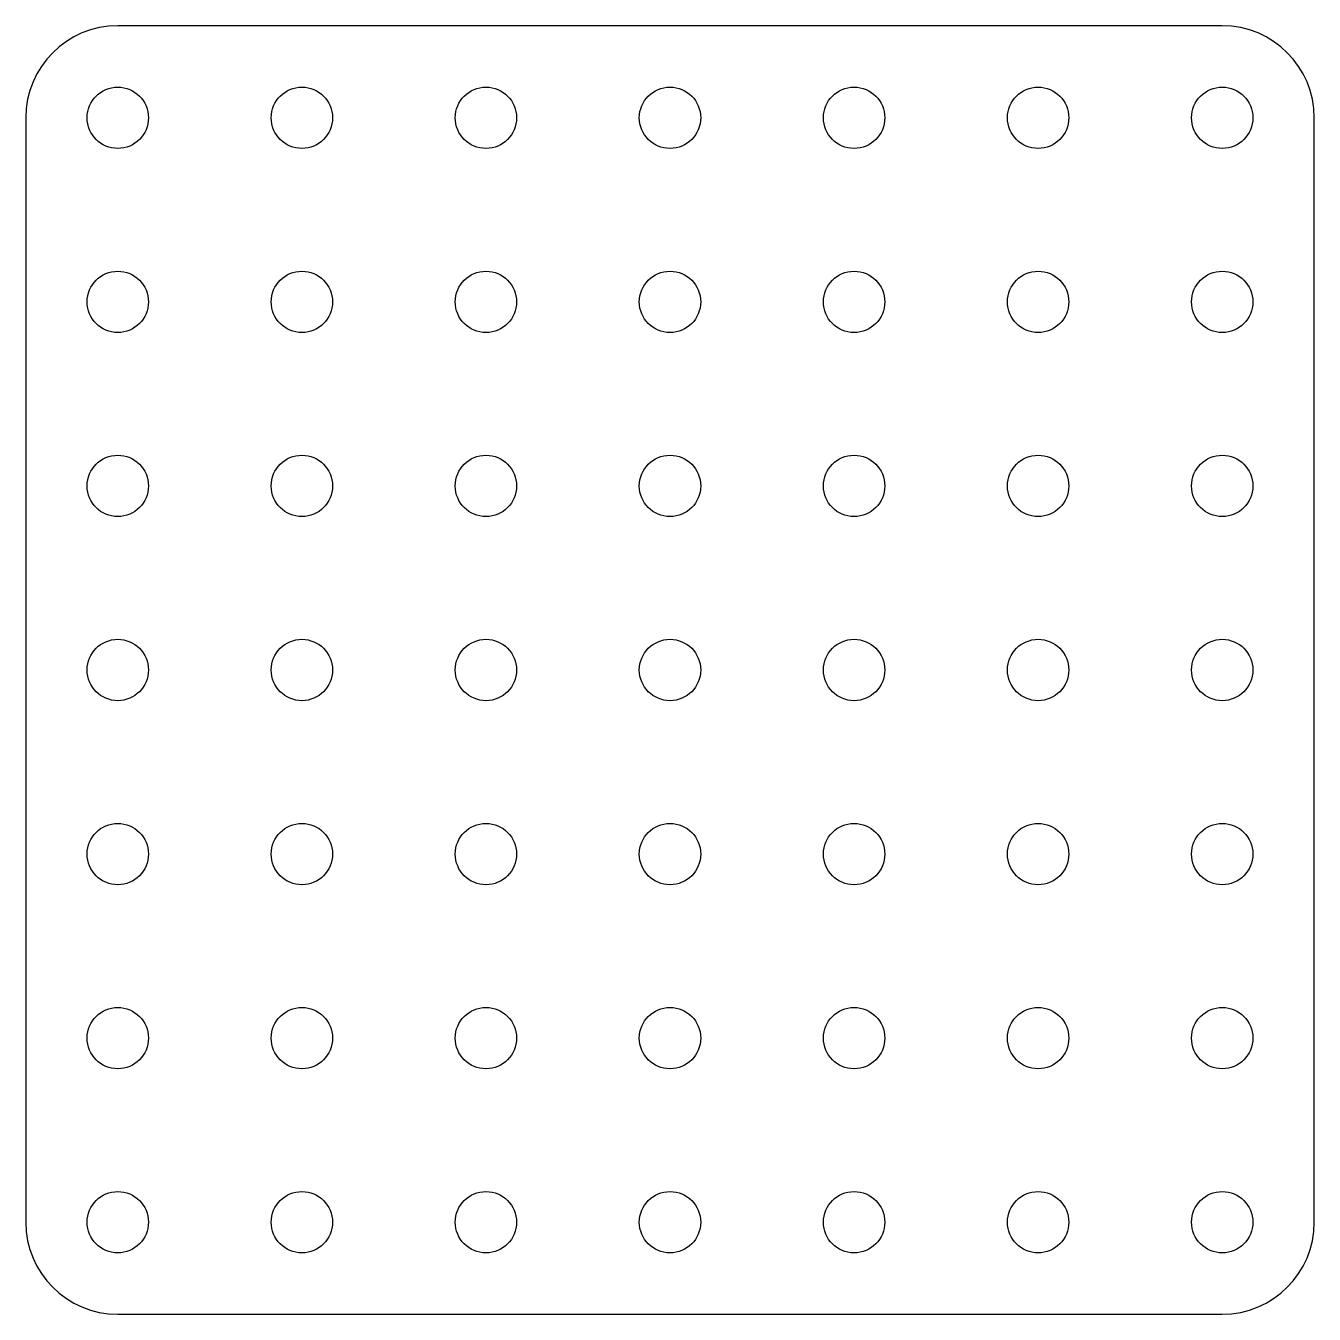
# Model space of a CAD drawing. Header units: millimetres. Extents: x -105.9 to -42.9, y 42.6 to 105.6.
import ezdxf

# ---------------------------------------------------------------- set-up
doc = ezdxf.new("R2010")
doc.units = ezdxf.units.MM
doc.layers.add('Default', color=7, linetype='Continuous')

msp = doc.modelspace()

# ---------------------------------------------------------------- linework, layer by layer
at = {"layer": 'Default', "color": 7, "linetype": 'Continuous'}
for p, q in [((-47.443, 105.557), (-101.443, 105.557)), ((-105.943, 101.057), (-105.943, 47.057)), ((-42.943, 47.057), (-42.943, 101.057)), ((-101.443, 42.557), (-47.443, 42.557))]:
    msp.add_line(p, q, dxfattribs=at)
for centre in [(-101.443, 101.057), (-92.443, 101.057), (-83.443, 101.057), (-74.443, 101.057), (-65.443, 101.057), (-56.443, 101.057), (-47.443, 101.057), (-101.443, 92.057), (-92.443, 92.057), (-83.443, 92.057), (-74.443, 92.057), (-65.443, 92.057), (-56.443, 92.057), (-47.443, 92.057), (-101.443, 83.057), (-92.443, 83.057), (-83.443, 83.057), (-74.443, 83.057), (-65.443, 83.057), (-56.443, 83.057), (-47.443, 83.057), (-101.443, 74.057), (-92.443, 74.057), (-83.443, 74.057), (-74.443, 74.057), (-65.443, 74.057), (-56.443, 74.057), (-47.443, 74.057), (-101.443, 65.057), (-92.443, 65.057), (-83.443, 65.057), (-74.443, 65.057), (-65.443, 65.057), (-56.443, 65.057), (-47.443, 65.057), (-101.443, 56.057), (-92.443, 56.057), (-83.443, 56.057), (-74.443, 56.057), (-65.443, 56.057), (-56.443, 56.057), (-47.443, 56.057), (-101.443, 47.057), (-92.443, 47.057), (-83.443, 47.057), (-74.443, 47.057), (-65.443, 47.057), (-56.443, 47.057), (-47.443, 47.057)]:
    msp.add_circle(centre, 1.5, dxfattribs=at)
for centre, start, end in [((-101.443, 101.057), 90, 180), ((-47.443, 101.057), 0, 90), ((-101.443, 47.057), 180, 270), ((-47.443, 47.057), 270, 0)]:
    msp.add_arc(centre, 4.5, start, end, dxfattribs=at)

doc.saveas('drawing.dxf')
